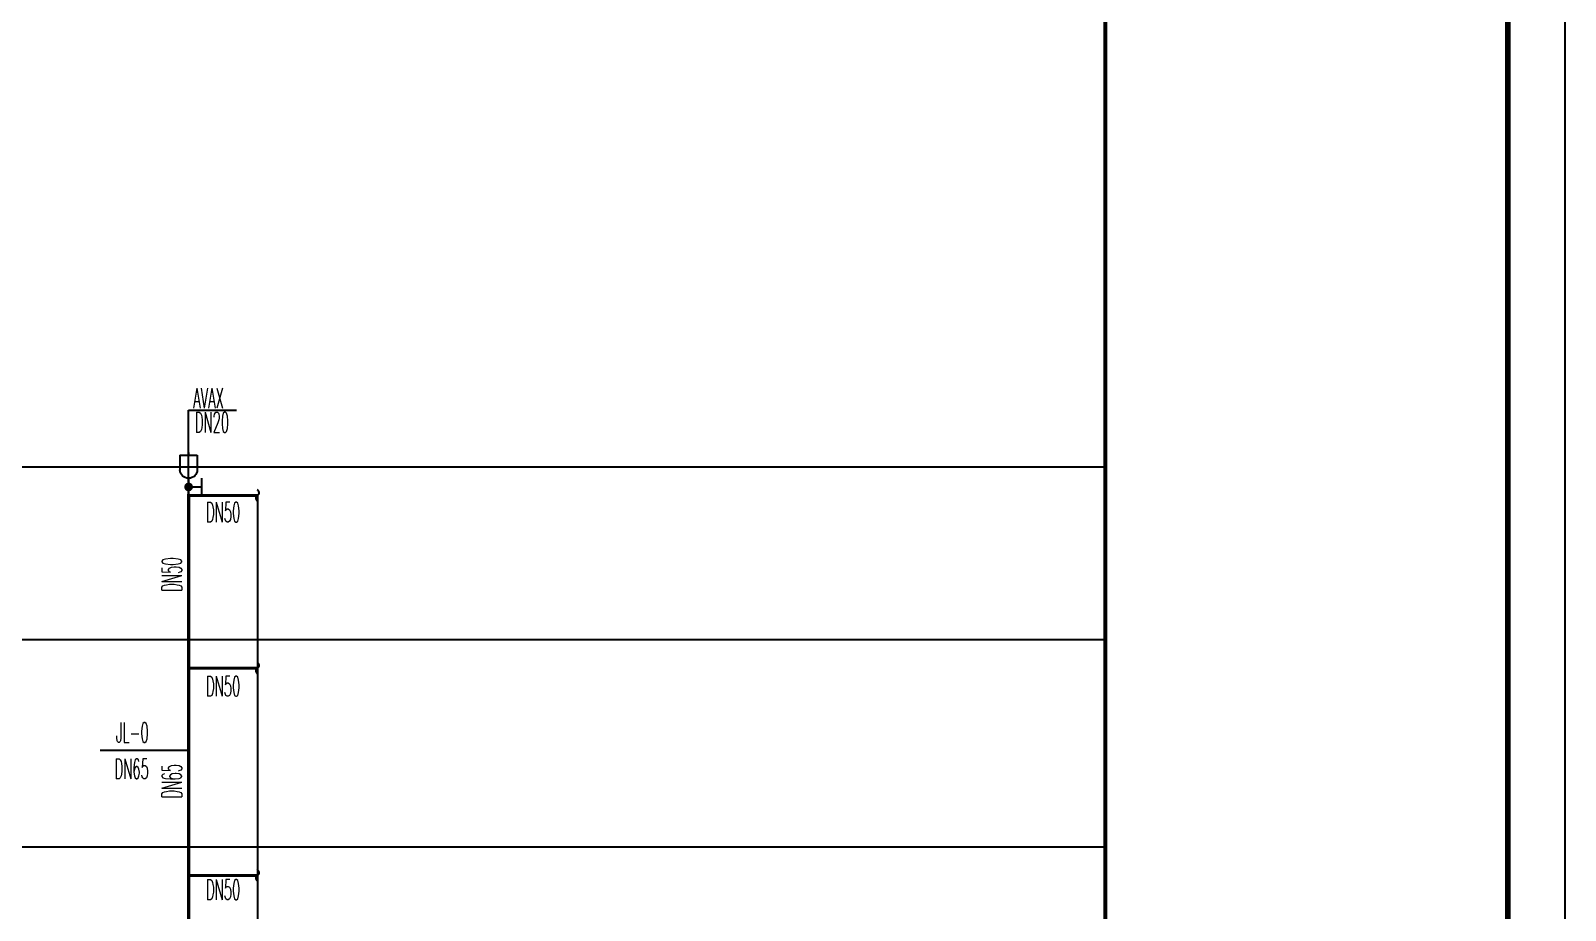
# Model space of a CAD drawing. Extents: x 1031190 to 1725648, y 733081 to 1571294.
# Drawn here: x 1336393 to 1363070, y 817903 to 833185 of the extents above; entities that cross this region are included whole.
import ezdxf

# ---------------------------------------------------------------- set-up
doc = ezdxf.new("R2010")
doc.units = 0
doc.header["$LTSCALE"] = 1000
doc.header["$MEASUREMENT"] = 0
for name, color, linetype in [('$AUDIT_BAD_LAYER2', 7, 'Continuous'), ('-JS', 4, 'Continuous'), ('DIM_不分区给水', 3, 'Continuous'), ('DIM_消防', 3, 'Continuous'), ('EQUIP_不分区给水', 7, 'Continuous'), ('PIPE-不分区给水', 3, 'J'), ('TWT', 7, 'Continuous'), ('TWT_LEAD', 3, 'Continuous'), ('图框', 140, 'Continuous')]:
    doc.layers.add(name, color=color, linetype=linetype)
doc.styles.add('_TWT_SERIAL', font='simplex.shx', dxfattribs={"width": 0.6, "oblique": 10, "height": 3.5, "bigfont": 'aadri.shx'})
doc.styles.get("Standard").update_dxf_attribs({"font": 'gbenor.shx', "bigfont": 'gbcbig.shx'})
doc.linetypes.add('J', pattern='A,3,-0.2,["J",Standard,S=0.25,R=0,X=-0.1,Y=-0.115],-0.2', length=3.4)

# ---------------------------------------------------------------- blocks, each defined once
blk = doc.blocks.new('tq123')
at = {"layer": '图框', "const_width": 70}
blk.add_lwpolyline([(-6995, 0), (-6995, 57400)], dxfattribs=at)
blk = doc.blocks.new('jzf1')
at = {"layer": '$AUDIT_BAD_LAYER2'}
for p, q in [((-1.51, 2.26), (1.49, 2.26)), ((-0.01, 0.76), (-0.01, 2.26))]:
    blk.add_line(p, q, dxfattribs=at)
at = {"layer": '$AUDIT_BAD_LAYER2', "const_width": 0.75}
blk.add_lwpolyline([(-0.38, 0, 1), (0.38, 0, 1)], format="xyb", close=True, dxfattribs=at)
blk = doc.blocks.new('zdpqf')
at = {"layer": '$AUDIT_BAD_LAYER2'}
for p, q in [((-1.5, 6.11), (-1.5, 3.61)), ((1.5, 6.11), (-1.5, 6.11)), ((1.5, 6.11), (1.5, 3.61))]:
    blk.add_line(p, q, dxfattribs=at)
at = {"layer": '$AUDIT_BAD_LAYER2', "const_width": 0.4}
for points in [[(0, 6.11), (0, 6.61)], [(0, -0.89), (0, 2.11)]]:
    blk.add_lwpolyline(points, dxfattribs=at)
at = {"layer": '$AUDIT_BAD_LAYER2'}
blk.add_arc((0, 3.61), 1.5, 180, 0, dxfattribs=at)
at = {"layer": '$AUDIT_BAD_LAYER2', "extrusion": (0, 0, -1), "zscale": -1, "rotation": 270}
blk.add_blockref('jzf1', (0, 0.61), dxfattribs=at)
blk = doc.blocks.new('$TwtSys$00000132')
at = {"elevation": 0}
blk.add_lwpolyline([(7, -101, -0.575183), (0, 0, 0.604745), (-11, 101, 16.924828)], format="xyb", dxfattribs=at)

msp = doc.modelspace()

# ---------------------------------------------------------------- hatches: boundary and pattern name
at = {"layer": 'PIPE-不分区给水'}
for points in [[(1339138.1, 825108.6), (1339138.1, 825136.1), (1339110.6, 825136.1)], [(1339138.1, 825108.6), (1339110.6, 825108.6), (1339110.6, 825136.1)], [(1339138.1, 825108.6), (1339138.1, 825136.1), (1339110.6, 825136.1)], [(1339138.1, 825108.6), (1339110.6, 825108.6), (1339110.6, 825136.1)], [(1339138.1, 825108.6), (1339138.1, 825136.1), (1339110.6, 825136.1)], [(1339138.1, 825108.6), (1339110.6, 825108.6), (1339110.6, 825136.1)]]:
    msp.add_hatch(color=256, dxfattribs=at).paths.add_polyline_path(points)

# ---------------------------------------------------------------- linework, layer by layer
at = {"layer": 'DIM_不分区给水'}
for p, q in [((1340338.4, 825108.6), (1340338.4, 817180.2)), ((1340338.4, 825108.6), (1340338.4, 817180.2)), ((1340338.4, 825108.6), (1340338.4, 817180.2)), ((1338761.1, 820676.8), (1337601.2, 820676.8)), ((1338761.1, 820676.8), (1337601.2, 820676.8)), ((1338761.1, 820676.8), (1337601.2, 820676.8)), ((1339138.1, 820676.8), (1338761.1, 820676.8)), ((1339138.1, 820676.8), (1338761.1, 820676.8)), ((1339138.1, 820676.8), (1338761.1, 820676.8))]:
    msp.add_line(p, q, dxfattribs=at)
at = {"layer": 'PIPE-不分区给水', "const_width": 55}
for points in [[(1339138.1, 825108.6), (1340338.1, 825108.6)], [(1339138.1, 822108.6), (1339138.1, 825108.6)], [(1339138.1, 825108.6), (1340338.1, 825108.6)], [(1339138.1, 822108.6), (1339138.1, 825108.6)], [(1339138.1, 825108.6), (1340338.1, 825108.6)], [(1339138.1, 822108.6), (1339138.1, 825108.6)], [(1339138.1, 822108.6), (1340338.1, 822108.6)], [(1339138.1, 818508.6), (1339138.1, 822108.6)], [(1339138.1, 822108.6), (1340338.1, 822108.6)], [(1339138.1, 818508.6), (1339138.1, 822108.6)], [(1339138.1, 822108.6), (1340338.1, 822108.6)], [(1339138.1, 818508.6), (1339138.1, 822108.6)], [(1339138.1, 813058.6), (1339138.1, 818508.6)], [(1339138.1, 818508.6), (1340338.1, 818508.6)], [(1339138.1, 813058.6), (1339138.1, 818508.6)], [(1339138.1, 818508.6), (1340338.1, 818508.6)], [(1339138.1, 813058.6), (1339138.1, 818508.6)], [(1339138.1, 818508.6), (1340338.1, 818508.6)]]:
    msp.add_lwpolyline(points, dxfattribs=at)
at = {"layer": 'TWT'}
for p, q in [((1285112.3, 825608.6), (1355074.7, 825608.6)), ((1285112.3, 825608.6), (1355074.7, 825608.6)), ((1285112.3, 825608.6), (1355074.7, 825608.6)), ((1285112.3, 822608.6), (1355074.7, 822608.6)), ((1285112.3, 822608.6), (1355074.7, 822608.6)), ((1285112.3, 822608.6), (1355074.7, 822608.6)), ((1285112.3, 819008.6), (1355074.7, 819008.6)), ((1285112.3, 819008.6), (1355074.7, 819008.6)), ((1285112.3, 819008.6), (1355074.7, 819008.6))]:
    msp.add_line(p, q, dxfattribs=at)
at = {"layer": 'TWT_LEAD'}
for p, q in [((1339138.1, 825408.6), (1339138.1, 826590.9)), ((1339138.1, 826590.9), (1339972.8, 826590.9)), ((1339138.1, 825408.6), (1339138.1, 826590.9)), ((1339138.1, 826590.9), (1339972.8, 826590.9)), ((1339138.1, 825408.6), (1339138.1, 826590.9)), ((1339138.1, 826590.9), (1339972.8, 826590.9))]:
    msp.add_line(p, q, dxfattribs=at)
at = {"layer": '图框'}
msp.add_lwpolyline([(1278969.8, 803485.2), (1363069.8, 803485.2), (1363069.8, 862885.2), (1278969.8, 862885.2)], close=True, dxfattribs=at)
msp.add_lwpolyline([(1278969.8, 803485.2), (1363069.8, 803485.2), (1363069.8, 862885.2), (1278969.8, 862885.2)], close=True, dxfattribs=at)
msp.add_lwpolyline([(1278969.8, 803485.2), (1363069.8, 803485.2), (1363069.8, 862885.2), (1278969.8, 862885.2)], close=True, dxfattribs=at)
at = {"layer": '图框', "const_width": 100}
msp.add_lwpolyline([(1281469.8, 804485.2), (1362069.8, 804485.2), (1362069.8, 861885.2), (1281469.8, 861885.2)], close=True, dxfattribs=at)
msp.add_lwpolyline([(1281469.8, 804485.2), (1362069.8, 804485.2), (1362069.8, 861885.2), (1281469.8, 861885.2)], close=True, dxfattribs=at)
msp.add_lwpolyline([(1281469.8, 804485.2), (1362069.8, 804485.2), (1362069.8, 861885.2), (1281469.8, 861885.2)], close=True, dxfattribs=at)

# ---------------------------------------------------------------- block references
at = {"layer": '-JS', "xscale": -100, "yscale": 100, "zscale": 100}
msp.add_blockref('zdpqf', (1339138.1, 825197.7), dxfattribs=at)
msp.add_blockref('zdpqf', (1339138.1, 825197.7), dxfattribs=at)
msp.add_blockref('zdpqf', (1339138.1, 825197.7), dxfattribs=at)
msp.add_blockref('tq123', (1362069.8, 804485.2))
msp.add_blockref('tq123', (1362069.8, 804485.2))
msp.add_blockref('tq123', (1362069.8, 804485.2))
at = {"layer": 'EQUIP_不分区给水'}
for p in [(1340338.1, 825108.6), (1340338.1, 825108.6), (1340338.1, 825108.6), (1340338.1, 822108.6), (1340338.1, 822108.6), (1340338.1, 822108.6), (1340338.1, 818508.6), (1340338.1, 818508.6), (1340338.1, 818508.6)]:
    msp.add_blockref('$TwtSys$00000132', p, dxfattribs=at)

# ---------------------------------------------------------------- texts
at = {"layer": 'DIM_不分区给水', "color": 7, "style": '_TWT_SERIAL', "width": 0.48}
for s, p in [('JL-0', (1337875.1, 820816.8)), ('JL-0', (1337875.1, 820816.8)), ('JL-0', (1337875.1, 820816.8)), ('DN65', (1337850.3, 820186.8)), ('DN65', (1337850.3, 820186.8)), ('DN65', (1337850.3, 820186.8))]:
    msp.add_text(s, height=350, dxfattribs=at).set_placement(p)
at = {"layer": 'DIM_消防', "color": 7, "style": '_TWT_SERIAL', "width": 0.48}
for p in [(1339439.4, 824644.6), (1339439.4, 824644.6), (1339439.4, 824644.6), (1339439.4, 821620.6), (1339439.4, 821620.6), (1339439.4, 821620.6), (1339439.4, 818086), (1339439.4, 818086), (1339439.4, 818086)]:
    msp.add_text('DN50', height=350, dxfattribs=at).set_placement(p)
for s, p in [('DN50', (1339021.8, 823437.5)), ('DN50', (1339021.8, 823437.5)), ('DN50', (1339021.8, 823437.5)), ('DN65', (1339021.8, 819847.4)), ('DN65', (1339021.8, 819847.4)), ('DN65', (1339021.8, 819847.4))]:
    msp.add_text(s, height=350, rotation=90, dxfattribs=at).set_placement(p)
at = {"layer": 'TWT_LEAD', "color": 7, "style": '_TWT_SERIAL', "width": 0.48}
for s, p in [('AVAX', (1339217, 826625.9)), ('AVAX', (1339217, 826625.9)), ('AVAX', (1339217, 826625.9)), ('DN20', (1339244.8, 826205.9)), ('DN20', (1339244.8, 826205.9)), ('DN20', (1339244.8, 826205.9))]:
    msp.add_text(s, height=350, dxfattribs=at).set_placement(p)

doc.saveas('drawing.dxf')
